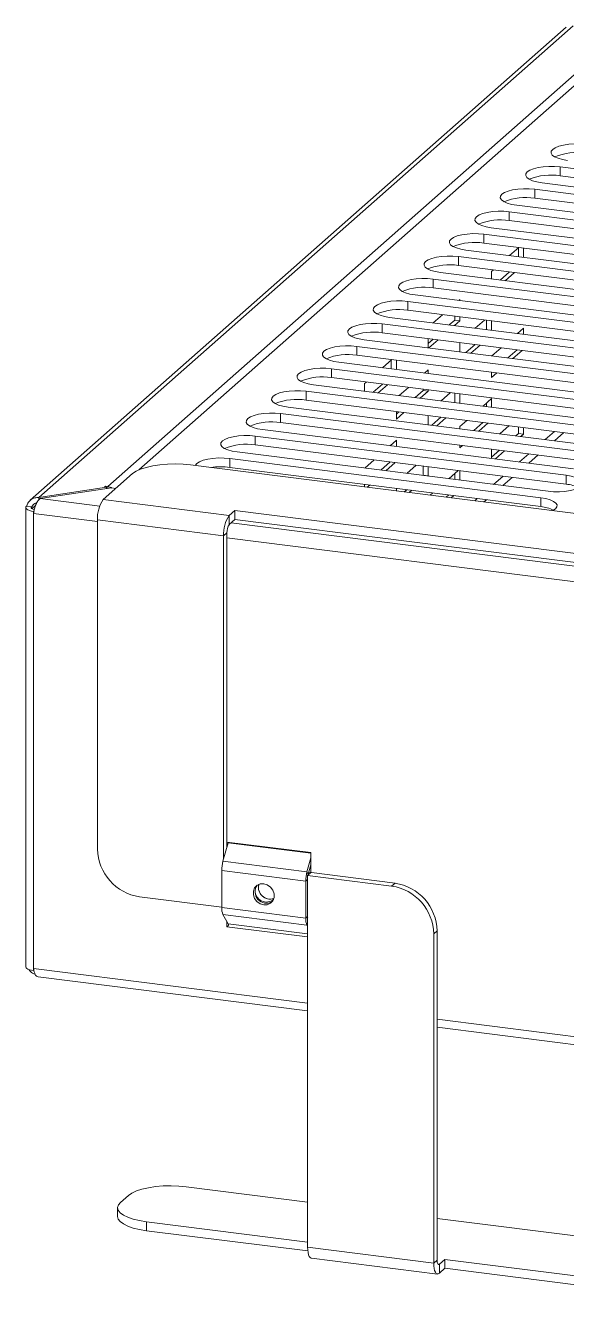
# Model space of a CAD drawing. Header units: inches. Extents: x 0 to 16.5, y 0 to 11.7.
# Drawn here: x 8.563 to 9.767, y 3.42 to 6.283 of the extents above; entities that cross this region are included whole.
import ezdxf

# ---------------------------------------------------------------- set-up
doc = ezdxf.new("R2010")
doc.units = ezdxf.units.IN
doc.header["$MEASUREMENT"] = 0

msp = doc.modelspace()

# ---------------------------------------------------------------- linework, layer by layer
at = {"color": 7, "linetype": 'Continuous', "lineweight": 15}
for p, q in [((9.7667, 6.2804), (8.5734, 5.228)), ((8.5923, 5.2341), (9.7819, 6.2832)), ((8.7462, 5.2585), (9.8488, 6.231)), ((9.8573, 6.2145), (8.8154, 5.2956)), ((10.4453, 5.8822), (9.7531, 5.9694)), ((9.7531, 5.9497), (9.7531, 5.9694)), ((9.7129, 5.934), (10.4051, 5.8468)), ((9.7531, 5.9497), (10.4453, 5.8625)), ((10.3887, 5.8323), (9.6965, 5.9196)), ((9.6965, 5.8998), (9.6965, 5.9196)), ((9.6965, 5.8998), (10.3887, 5.8126)), ((10.3322, 5.7825), (9.64, 5.8697)), ((9.64, 5.8499), (9.64, 5.8697)), ((9.6564, 5.8841), (10.3486, 5.7969)), ((9.64, 5.8499), (10.3322, 5.7627)), ((10.2756, 5.7326), (9.5834, 5.8198)), ((9.5834, 5.8001), (9.5834, 5.8198)), ((9.5998, 5.8342), (10.292, 5.747)), ((9.5432, 5.7844), (10.2354, 5.6971)), ((9.5834, 5.8001), (10.2756, 5.7128)), ((9.6611, 5.7903), (9.6405, 5.7721)), ((9.6601, 5.7894), (9.6601, 5.7696)), ((9.6713, 5.7682), (9.6713, 5.789)), ((10.219, 5.6827), (9.5268, 5.7699)), ((9.5268, 5.7502), (9.5268, 5.7699)), ((9.4867, 5.7345), (10.1789, 5.6473)), ((9.5268, 5.7502), (10.219, 5.663)), ((9.6045, 5.7404), (9.6006, 5.7369)), ((9.6006, 5.7369), (9.6006, 5.7201)), ((9.6401, 5.7359), (9.6195, 5.7177)), ((9.6307, 5.7163), (9.6513, 5.7345)), ((10.1625, 5.6328), (9.4703, 5.72)), ((9.4703, 5.7003), (9.4703, 5.72)), ((9.4703, 5.7003), (10.1625, 5.6131)), ((10.1059, 5.5829), (9.4137, 5.6701)), ((9.4137, 5.6504), (9.4137, 5.6701)), ((9.4301, 5.6846), (10.1223, 5.5974)), ((9.5299, 5.6746), (9.5274, 5.6723)), ((9.5299, 5.672), (9.5299, 5.6746)), ((9.4137, 5.6504), (10.1059, 5.5632)), ((9.4914, 5.6406), (9.4708, 5.6224)), ((10.0493, 5.533), (9.3571, 5.6202)), ((9.3571, 5.6005), (9.3571, 5.6202)), ((9.3735, 5.6347), (10.0657, 5.5475)), ((9.5187, 5.6288), (9.5064, 5.6179)), ((9.5176, 5.6165), (9.5299, 5.6274)), ((9.5187, 5.6372), (9.5187, 5.6288)), ((9.5299, 5.6274), (9.5187, 5.6288)), ((9.5299, 5.6274), (9.5299, 5.6357)), ((9.5849, 5.6288), (9.5643, 5.6106)), ((9.5894, 5.6282), (9.5894, 5.6075)), ((9.6006, 5.6061), (9.6006, 5.6268)), ((9.317, 5.5848), (10.0092, 5.4976)), ((9.3571, 5.6005), (10.0493, 5.5133)), ((9.4592, 5.5876), (9.4592, 5.5669)), ((9.4704, 5.5862), (9.4592, 5.5763)), ((9.461, 5.5667), (9.4816, 5.5848)), ((9.6713, 5.6107), (9.6579, 5.5989)), ((9.6601, 5.6009), (9.6601, 5.5986)), ((9.6713, 5.5972), (9.6713, 5.6107)), ((9.9928, 5.4831), (9.3006, 5.5703)), ((9.3006, 5.5506), (9.3006, 5.5703)), ((9.5299, 5.5787), (9.5299, 5.558)), ((9.5639, 5.5744), (9.5433, 5.5563)), ((9.5545, 5.5549), (9.5751, 5.573)), ((9.6219, 5.5671), (9.6013, 5.549)), ((9.6575, 5.5627), (9.6369, 5.5445)), ((9.6481, 5.5431), (9.6687, 5.5612)), ((9.2604, 5.5349), (9.9526, 5.4477)), ((9.3006, 5.5506), (9.9928, 5.4634)), ((9.3782, 5.5408), (9.3577, 5.5227)), ((9.3773, 5.54), (9.3773, 5.5202)), ((9.3885, 5.5188), (9.3885, 5.5395)), ((9.9362, 5.4332), (9.244, 5.5204)), ((9.244, 5.5007), (9.244, 5.5204)), ((9.244, 5.5007), (9.9362, 5.4135)), ((9.4592, 5.5179), (9.4512, 5.5109)), ((9.4592, 5.5099), (9.4592, 5.5179)), ((9.6006, 5.5128), (9.6006, 5.5012)), ((9.6009, 5.5128), (9.6006, 5.5125)), ((9.6006, 5.5012), (9.6121, 5.5114)), ((9.8796, 5.3833), (9.1874, 5.4706)), ((9.1874, 5.4508), (9.1874, 5.4706)), ((9.2038, 5.485), (9.896, 5.3978)), ((9.3217, 5.4909), (9.3178, 5.4875)), ((9.3178, 5.4875), (9.3178, 5.4707)), ((9.3573, 5.4864), (9.3367, 5.4683)), ((9.3479, 5.4669), (9.3684, 5.485)), ((9.4152, 5.4791), (9.3946, 5.461)), ((9.448, 5.4722), (9.4302, 5.4565)), ((9.4414, 5.4551), (9.4592, 5.4708)), ((9.448, 5.475), (9.448, 5.4722)), ((9.4592, 5.4708), (9.448, 5.4722)), ((9.4592, 5.4708), (9.4592, 5.4736)), ((9.1874, 5.4508), (9.8796, 5.3636)), ((9.5088, 5.4674), (9.4882, 5.4492)), ((9.5187, 5.4661), (9.5187, 5.4453)), ((9.5299, 5.4439), (9.5299, 5.4647)), ((9.6006, 5.4541), (9.5817, 5.4374)), ((9.5894, 5.4442), (9.5894, 5.4364)), ((9.6006, 5.435), (9.6006, 5.4541)), ((9.8231, 5.3335), (9.1308, 5.4207)), ((9.1308, 5.4009), (9.1308, 5.4207)), ((9.1473, 5.4351), (9.8395, 5.3479)), ((9.3885, 5.4255), (9.3885, 5.4084)), ((9.3942, 5.4248), (9.3885, 5.4197)), ((9.3885, 5.4084), (9.4054, 5.4234)), ((9.4592, 5.4166), (9.4592, 5.3958)), ((9.4878, 5.413), (9.4672, 5.3948)), ((9.4784, 5.3934), (9.499, 5.4116)), ((9.0907, 5.3852), (9.7829, 5.298)), ((9.1308, 5.4009), (9.8231, 5.3137)), ((9.5457, 5.4057), (9.5299, 5.3917)), ((9.5299, 5.3917), (9.5299, 5.3869)), ((9.5813, 5.4012), (9.5607, 5.383)), ((9.5719, 5.3816), (9.5925, 5.3998)), ((9.6393, 5.3939), (9.6187, 5.3757)), ((9.6601, 5.3913), (9.6601, 5.3764)), ((9.6713, 5.375), (9.6713, 5.3899)), ((9.7665, 5.2836), (9.0743, 5.3708)), ((9.0743, 5.3511), (9.0743, 5.3708)), ((9.3885, 5.3613), (9.375, 5.3494)), ((9.3885, 5.3477), (9.3885, 5.3613)), ((9.6601, 5.3764), (9.6543, 5.3713)), ((9.6713, 5.375), (9.6601, 5.3764)), ((9.6655, 5.3698), (9.6713, 5.375)), ((9.7199, 5.363), (9.7408, 5.3811)), ((9.7405, 5.3604), (9.7614, 5.3785)), ((9.0341, 5.3354), (9.7263, 5.2481)), ((9.0743, 5.3511), (9.7665, 5.2638)), ((9.3773, 5.3514), (9.3773, 5.3491)), ((9.5299, 5.3507), (9.5299, 5.3446)), ((9.5299, 5.3446), (9.5359, 5.3499)), ((9.6006, 5.3418), (9.6006, 5.321)), ((9.6183, 5.3395), (9.6006, 5.3239)), ((9.6089, 5.32), (9.6295, 5.3381)), ((9.6625, 5.3132), (9.6834, 5.3313)), ((9.6831, 5.3106), (9.704, 5.3287)), ((10.5995, 5.0963), (8.9303, 5.3066)), ((9.7099, 5.2337), (9.0177, 5.3209)), ((9.0177, 5.3012), (9.0177, 5.3209)), ((9.0177, 5.3012), (9.7099, 5.214)), ((9.3391, 5.3177), (9.3185, 5.2995)), ((9.3746, 5.3132), (9.354, 5.295)), ((9.3652, 5.2936), (9.3858, 5.3118)), ((9.4326, 5.3059), (9.412, 5.2877)), ((9.448, 5.304), (9.448, 5.2836)), ((9.4592, 5.2822), (9.4592, 5.3026)), ((8.8014, 5.2872), (8.736, 5.2295)), ((9.448, 5.2836), (9.4476, 5.2833)), ((9.4592, 5.2822), (9.448, 5.2836)), ((9.4588, 5.2819), (9.4592, 5.2822)), ((9.5261, 5.2941), (9.5055, 5.276)), ((9.5187, 5.2876), (9.5187, 5.2743)), ((9.5299, 5.2729), (9.5299, 5.2936)), ((9.6051, 5.2634), (9.626, 5.2815)), ((9.6257, 5.2608), (9.6466, 5.2789)), ((9.7665, 5.2638), (9.7665, 5.2836)), ((8.7431, 5.2568), (8.5923, 5.2341)), ((8.5955, 5.2317), (8.7541, 5.2556)), ((8.7406, 5.2593), (8.7385, 5.2574)), ((8.7385, 5.2574), (8.7431, 5.2568)), ((8.7462, 5.2585), (8.7406, 5.2593)), ((8.7406, 5.2571), (8.7406, 5.2593)), ((8.7431, 5.2539), (8.7431, 5.2568)), ((8.7641, 5.2543), (8.7541, 5.2556)), ((9.3178, 5.2634), (9.3178, 5.2578)), ((9.3181, 5.2633), (9.3178, 5.2631)), ((9.3237, 5.257), (9.3293, 5.2619)), ((9.3885, 5.2545), (9.3885, 5.2489)), ((9.4116, 5.2515), (9.4061, 5.2467)), ((9.4173, 5.2453), (9.4228, 5.2501)), ((9.4696, 5.2442), (9.4641, 5.2394)), ((9.5052, 5.2398), (9.4996, 5.2349)), ((8.5633, 5.2117), (8.5633, 4.1905)), ((8.5651, 5.2148), (8.5763, 5.2134)), ((8.5763, 5.2134), (8.5763, 5.2099)), ((8.5923, 5.2341), (8.5923, 5.2287)), ((8.736, 5.2295), (9.0166, 5.1942)), ((9.5108, 5.2335), (9.5163, 5.2383)), ((9.563, 5.2269), (9.5686, 5.2318)), ((9.5836, 5.2243), (9.5892, 5.2292)), ((9.7099, 5.214), (9.7099, 5.2337)), ((8.5808, 5.2032), (8.5818, 5.2042)), ((8.5808, 5.2032), (8.5808, 5.1985)), ((8.5808, 5.1985), (8.5808, 4.1868)), ((8.7233, 5.1844), (9.0039, 5.149)), ((8.7233, 5.1844), (8.7233, 4.4524)), ((9.0166, 5.1942), (9.029, 5.2051)), ((9.0166, 5.1744), (9.0166, 5.1942)), ((9.0166, 5.1744), (9.029, 5.1853)), ((9.029, 5.2051), (9.847, 5.102)), ((9.029, 5.1853), (9.029, 5.2051)), ((9.029, 5.1853), (9.8298, 5.0844)), ((9.0113, 5.1556), (9.0039, 5.149)), ((9.0113, 4.4567), (9.0113, 5.1556)), ((9.0039, 4.4304), (9.0039, 5.149)), ((9.0113, 4.468), (9.0113, 4.4567)), ((9.1984, 4.4444), (9.0113, 4.468)), ((9.014, 4.4662), (9.0024, 4.4252)), ((9.1984, 4.4), (9.1984, 4.4444)), ((9.0024, 4.4252), (9.1895, 4.4016)), ((9.1984, 4.4332), (9.1895, 4.4016)), ((9.1984, 4.4172), (9.1925, 4.3963)), ((9.1984, 4.4156), (9.1978, 4.415)), ((8.9996, 4.4047), (9.1867, 4.3812)), ((8.9996, 4.4047), (8.9996, 4.3221)), ((9.1909, 4.3849), (9.1867, 4.3812)), ((9.1867, 4.3812), (9.1867, 4.2985)), ((9.1895, 4.4016), (9.1925, 4.3963)), ((9.1909, 4.3849), (9.1909, 4.3023)), ((9.1984, 4.4), (9.191, 4.3935)), ((9.191, 4.2992), (9.191, 4.3935)), ((9.378, 4.3699), (9.191, 4.3935)), ((9.1984, 4.4), (9.1937, 4.4006)), ((9.3855, 4.3764), (9.1937, 4.4006)), ((9.378, 4.3699), (9.3855, 4.3764)), ((8.8168, 4.3463), (8.9996, 4.3233)), ((8.9996, 4.3221), (9.1867, 4.2985)), ((9.0024, 4.3066), (9.1895, 4.283)), ((9.0024, 4.3066), (9.014, 4.2859)), ((9.1867, 4.2985), (9.1909, 4.3023)), ((9.191, 4.2992), (9.191, 3.5672)), ((9.0113, 4.2907), (9.0113, 4.2794)), ((9.0151, 4.2827), (9.0113, 4.2794)), ((9.0113, 4.2794), (9.191, 4.2568)), ((9.1895, 4.283), (9.191, 4.2804)), ((9.479, 4.2704), (9.4716, 4.2638)), ((9.479, 3.5384), (9.479, 4.2704)), ((9.4716, 3.5318), (9.4716, 4.2638)), ((8.5808, 4.1868), (8.5808, 4.1821)), ((8.5909, 4.168), (9.191, 4.0924)), ((9.479, 4.0561), (10.2896, 3.954)), ((8.9209, 3.7014), (9.191, 3.6674)), ((8.7744, 3.6665), (8.792, 3.682)), ((8.7679, 3.6547), (8.7679, 3.6349)), ((9.191, 3.5783), (8.8325, 3.6235)), ((8.8325, 3.6235), (8.8325, 3.6037)), ((9.479, 3.6311), (10.2896, 3.529)), ((9.1914, 3.5585), (8.8325, 3.6037)), ((9.4716, 3.5318), (9.191, 3.5672)), ((9.1992, 3.5427), (9.4798, 3.5073)), ((9.479, 3.5384), (9.4716, 3.5318)), ((9.4967, 3.5398), (9.4843, 3.5289)), ((9.4843, 3.5289), (9.4843, 3.5091)), ((10.2896, 3.4399), (9.4967, 3.5398)), ((9.4967, 3.5398), (9.4967, 3.52)), ((9.4967, 3.52), (9.4843, 3.5091)), ((10.29, 3.4201), (9.4967, 3.52))]:
    msp.add_line(p, q, dxfattribs=at)
at = {"color": 8, "linetype": 'Continuous', "lineweight": 15}
for p, q in [((8.7462, 5.2544), (8.7462, 5.2585)), ((8.577, 5.2093), (8.5855, 5.2168)), ((8.728, 5.215), (8.5955, 5.2317)), ((8.7233, 5.1806), (8.5808, 5.1985)), ((9.8266, 5.0766), (9.0208, 5.1781)), ((9.8219, 5.0422), (9.0113, 5.1443)), ((9.014, 4.4662), (9.1984, 4.443)), ((9.014, 4.2859), (9.191, 4.2636)), ((9.191, 4.2882), (9.1895, 4.283)), ((8.5808, 4.1868), (9.191, 4.1099)), ((9.479, 4.0737), (10.2896, 3.9715)), ((9.4843, 3.5289), (9.4808, 3.5293))]:
    msp.add_line(p, q, dxfattribs=at)
at = {"color": 7, "linetype": 'Continuous', "lineweight": 15, "flags": 128}
for points in [[(9.8097, 6.0193), (9.7973, 6.0204), (9.7846, 6.0205), (9.7722, 6.0196), (9.7606, 6.0179), (9.7504, 6.0153), (9.7423, 6.0121), (9.7365, 6.0083), (9.7333, 6.0042), (9.733, 6), (9.7355, 5.9958), (9.7408, 5.9919), (9.7484, 5.9886), (9.7582, 5.9858), (9.7695, 5.9839)], [(9.7531, 5.9694), (9.7408, 5.9705), (9.7281, 5.9706), (9.7156, 5.9697), (9.704, 5.968), (9.6939, 5.9654), (9.6857, 5.9622), (9.6799, 5.9584), (9.6768, 5.9543), (9.6764, 5.9501), (9.679, 5.9459), (9.6842, 5.9421), (9.6919, 5.9387), (9.7016, 5.936), (9.7129, 5.934)], [(9.6965, 5.9196), (9.6842, 5.9206), (9.6715, 5.9207), (9.659, 5.9199), (9.6474, 5.9181), (9.6373, 5.9156), (9.6291, 5.9123), (9.6233, 5.9085), (9.6202, 5.9044), (9.6199, 5.9002), (9.6224, 5.896), (9.6276, 5.8922), (9.6353, 5.8888), (9.6451, 5.8861), (9.6564, 5.8841)], [(9.64, 5.8697), (9.6276, 5.8707), (9.6149, 5.8708), (9.6025, 5.87), (9.5909, 5.8682), (9.5807, 5.8657), (9.5726, 5.8624), (9.5668, 5.8586), (9.5636, 5.8545), (9.5633, 5.8503), (9.5658, 5.8461), (9.5711, 5.8423), (9.5787, 5.8389), (9.5885, 5.8362), (9.5998, 5.8342)], [(9.5834, 5.8198), (9.5711, 5.8208), (9.5584, 5.8209), (9.5459, 5.8201), (9.5343, 5.8183), (9.5242, 5.8158), (9.516, 5.8125), (9.5102, 5.8088), (9.507, 5.8046), (9.5067, 5.8004), (9.5093, 5.7963), (9.5145, 5.7924), (9.5222, 5.789), (9.5319, 5.7863), (9.5432, 5.7844)], [(9.5268, 5.7699), (9.5145, 5.7709), (9.5018, 5.771), (9.4893, 5.7702), (9.4777, 5.7685), (9.4676, 5.7659), (9.4594, 5.7626), (9.4536, 5.7589), (9.4505, 5.7548), (9.4502, 5.7505), (9.4527, 5.7464), (9.4579, 5.7425), (9.4656, 5.7391), (9.4753, 5.7364), (9.4867, 5.7345)], [(9.4703, 5.72), (9.4579, 5.721), (9.4452, 5.7211), (9.4328, 5.7203), (9.4212, 5.7186), (9.411, 5.716), (9.4028, 5.7128), (9.397, 5.709), (9.3939, 5.7049), (9.3936, 5.7006), (9.3961, 5.6965), (9.4014, 5.6926), (9.409, 5.6892), (9.4188, 5.6865), (9.4301, 5.6846)], [(9.4137, 5.6701), (9.4014, 5.6712), (9.3886, 5.6713), (9.3762, 5.6704), (9.3646, 5.6687), (9.3545, 5.6661), (9.3463, 5.6629), (9.3405, 5.6591), (9.3373, 5.655), (9.337, 5.6507), (9.3395, 5.6466), (9.3448, 5.6427), (9.3525, 5.6393), (9.3622, 5.6366), (9.3735, 5.6347)], [(9.3571, 5.6202), (9.3448, 5.6213), (9.3321, 5.6214), (9.3196, 5.6205), (9.308, 5.6188), (9.2979, 5.6162), (9.2897, 5.613), (9.2839, 5.6092), (9.2808, 5.6051), (9.2805, 5.6009), (9.283, 5.5967), (9.2882, 5.5928), (9.2959, 5.5895), (9.3056, 5.5867), (9.317, 5.5848)], [(9.3006, 5.5703), (9.2882, 5.5714), (9.2755, 5.5715), (9.263, 5.5706), (9.2515, 5.5689), (9.2413, 5.5663), (9.2331, 5.5631), (9.2273, 5.5593), (9.2242, 5.5552), (9.2239, 5.551), (9.2264, 5.5468), (9.2316, 5.5429), (9.2393, 5.5396), (9.2491, 5.5368), (9.2604, 5.5349)], [(9.244, 5.5204), (9.2317, 5.5215), (9.2189, 5.5216), (9.2065, 5.5208), (9.1949, 5.519), (9.1847, 5.5164), (9.1766, 5.5132), (9.1708, 5.5094), (9.1676, 5.5053), (9.1673, 5.5011), (9.1698, 5.4969), (9.1751, 5.4931), (9.1828, 5.4897), (9.1925, 5.487), (9.2038, 5.485)], [(9.1874, 5.4706), (9.1751, 5.4716), (9.1624, 5.4717), (9.1499, 5.4709), (9.1383, 5.4691), (9.1282, 5.4666), (9.12, 5.4633), (9.1142, 5.4595), (9.1111, 5.4554), (9.1108, 5.4512), (9.1133, 5.447), (9.1185, 5.4432), (9.1262, 5.4398), (9.1359, 5.4371), (9.1473, 5.4351)], [(9.1308, 5.4207), (9.1185, 5.4217), (9.1058, 5.4218), (9.0933, 5.421), (9.0817, 5.4192), (9.0716, 5.4167), (9.0634, 5.4134), (9.0576, 5.4096), (9.0545, 5.4055), (9.0542, 5.4013), (9.0567, 5.3971), (9.0619, 5.3933), (9.0696, 5.3899), (9.0794, 5.3872), (9.0907, 5.3852)], [(9.0743, 5.3708), (9.062, 5.3718), (9.0492, 5.3719), (9.0368, 5.3711), (9.0252, 5.3693), (9.015, 5.3668), (9.0069, 5.3635), (9.0011, 5.3598), (8.9979, 5.3556), (8.9976, 5.3514), (9.0001, 5.3473), (9.0054, 5.3434), (9.0131, 5.34), (9.0228, 5.3373), (9.0341, 5.3354)], [(8.9303, 5.3066), (8.9135, 5.3082), (8.8962, 5.3088), (8.8788, 5.3083), (8.8619, 5.3069), (8.846, 5.3045), (8.8316, 5.3012), (8.8191, 5.2972), (8.809, 5.2925), (8.8014, 5.2872)], [(9.0177, 5.3209), (9.0054, 5.3219), (8.9927, 5.322), (8.9802, 5.3212), (8.9686, 5.3195), (8.9585, 5.3169), (8.9503, 5.3136), (8.9445, 5.3099), (8.9414, 5.3058), (8.9412, 5.3052)], [(9.7263, 5.2481), (9.7386, 5.2471), (9.7514, 5.247), (9.7638, 5.2478), (9.7754, 5.2496), (9.7856, 5.2521), (9.7937, 5.2554), (9.7995, 5.2592), (9.8027, 5.2633), (9.803, 5.2675), (9.8005, 5.2717), (9.7952, 5.2755), (9.7876, 5.2789), (9.7778, 5.2816), (9.7665, 5.2836)], [(8.5808, 5.2032), (8.576, 5.204), (8.5718, 5.2051), (8.5684, 5.2064), (8.5657, 5.208), (8.564, 5.2096), (8.5633, 5.2114), (8.5637, 5.2131), (8.5651, 5.2148)], [(8.5823, 5.2074), (8.58, 5.208), (8.5781, 5.2087), (8.5766, 5.2096), (8.5757, 5.2105), (8.5753, 5.2115), (8.5755, 5.2125), (8.5763, 5.2134)], [(9.7363, 5.2051), (9.7372, 5.2055), (9.743, 5.2093), (9.7461, 5.2134), (9.7464, 5.2176), (9.7439, 5.2218), (9.7387, 5.2256), (9.731, 5.229), (9.7212, 5.2317), (9.7099, 5.2337)], [(9.0143, 4.4676), (9.0143, 4.4676), (9.014, 4.4662)], [(9.191, 4.3864), (9.191, 4.3863), (9.1909, 4.3849)], [(9.1925, 4.3963), (9.1921, 4.3949), (9.192, 4.3944)], [(9.0932, 4.3752), (9.0852, 4.3748), (9.0781, 4.3716), (9.0729, 4.366), (9.0701, 4.3586), (9.0701, 4.3504), (9.0729, 4.3424), (9.0781, 4.3355), (9.0852, 4.3305), (9.0932, 4.3281), (9.1012, 4.3285), (9.1082, 4.3317), (9.1134, 4.3373), (9.1162, 4.3446), (9.1162, 4.3528), (9.1134, 4.3609), (9.1082, 4.3678), (9.1012, 4.3728), (9.0932, 4.3752)], [(9.1157, 4.3424), (9.1128, 4.3415), (9.1048, 4.3411)], [(8.5633, 4.1905), (8.5633, 4.1902), (8.564, 4.1885), (8.5657, 4.1868), (8.5684, 4.1853), (8.5718, 4.184), (8.576, 4.1829), (8.5808, 4.1821)], [(8.9209, 3.7014), (8.9042, 3.703), (8.8868, 3.7036), (8.8694, 3.7032), (8.8525, 3.7017), (8.8366, 3.6993), (8.8222, 3.6961), (8.8098, 3.692), (8.7996, 3.6873), (8.792, 3.682)], [(8.7744, 3.6665), (8.7696, 3.6609), (8.7679, 3.6551), (8.7692, 3.6493), (8.7735, 3.6437), (8.7807, 3.6384), (8.7905, 3.6336), (8.8027, 3.6294), (8.8168, 3.626), (8.8325, 3.6235)], [(8.8325, 3.6037), (8.8168, 3.6062), (8.8027, 3.6096), (8.7905, 3.6138), (8.7807, 3.6186), (8.7735, 3.6239), (8.7692, 3.6295), (8.7679, 3.6349)], [(9.1992, 3.5427), (9.1988, 3.5427), (9.1966, 3.5439), (9.1947, 3.5465), (9.1931, 3.5502), (9.1919, 3.555), (9.1912, 3.5608), (9.191, 3.5672)], [(9.4716, 3.5318), (9.4718, 3.5254), (9.4726, 3.5197), (9.4737, 3.5149), (9.4753, 3.5111), (9.4772, 3.5086), (9.4794, 3.5074), (9.4818, 3.5076), (9.4843, 3.5091)], [(9.479, 3.5384), (9.4791, 3.5357), (9.4794, 3.5333), (9.4799, 3.5313), (9.4806, 3.5297), (9.4814, 3.5287), (9.4823, 3.5282), (9.4833, 3.5283), (9.4843, 3.5289)]]:
    msp.add_lwpolyline(points, dxfattribs=at)
at = {"color": 7, "linetype": 'Continuous', "lineweight": 15}
for centre, radius, start, end in [((9.7894, 5.8732), 0.128, 80.8928, 112.1671), ((9.7328, 5.8233), 0.128, 80.8928, 112.1671), ((9.6763, 5.7734), 0.128, 80.8928, 112.1671), ((9.6197, 5.7235), 0.128, 80.8928, 112.1671), ((9.5631, 5.6736), 0.128, 80.8928, 112.1671), ((9.5066, 5.6238), 0.128, 80.8928, 112.1671), ((9.45, 5.5739), 0.128, 80.8928, 112.1671), ((9.3934, 5.524), 0.128, 80.8928, 112.1671), ((9.3369, 5.4741), 0.128, 80.8928, 112.1671), ((9.2803, 5.4242), 0.128, 80.8928, 112.1671), ((9.2237, 5.3743), 0.128, 80.8928, 112.1671), ((9.1672, 5.3244), 0.128, 80.8928, 112.1671), ((9.1106, 5.2745), 0.128, 80.8928, 112.1671), ((9.054, 5.2246), 0.128, 80.8928, 112.1671), ((8.9977, 5.1391), 0.1633, 82.9449, 97.7512), ((8.7425, 5.231), 0.0277, 61.1019, 82.4643), ((9.7588, 5.1806), 0.0836, 64.4051, 84.7021), ((8.794, 5.1888), 0.0709, 144.9309, 183.5931), ((9.7022, 5.1307), 0.0836, 64.4051, 84.7021), ((9.0746, 5.1535), 0.0709, 144.9309, 183.5931), ((9.0408, 5.1574), 0.0295, 144.9309, 183.5931), ((8.8323, 4.4543), 0.1091, 181.0031, 261.8162), ((9.0772, 4.4046), 0.0776, 164.5822, 179.8591), ((9.2643, 4.381), 0.0776, 164.5822, 179.8591), ((9.0995, 4.3572), 0.0254, 144.1634, 298.6558), ((9.0991, 4.3596), 0.025, 179.3138, 309.3092), ((9.1076, 4.3673), 0.0262, 165.341, 287.8718), ((9.1081, 4.3674), 0.0266, 165.9546, 262.9205), ((9.3625, 4.2619), 0.1091, 1.0031, 81.8162), ((9.3699, 4.2685), 0.1091, 1.0031, 81.8162), ((9.0339, 4.3203), 0.0343, 176.9298, 203.4766), ((9.221, 4.2967), 0.0343, 176.9298, 203.4766), ((9.2235, 4.3022), 0.0325, 179.8395, 185.1184), ((9.0039, 4.2808), 0.0114, 10.1093, 27.1749)]:
    msp.add_arc(centre, radius, start, end, dxfattribs=at)
for points, knots in [([(8.5923, 5.2341), (8.5893, 5.234), (8.5833, 5.2339), (8.5752, 5.2301), (8.5692, 5.2238), (8.5663, 5.2182), (8.5658, 5.215), (8.5658, 5.2147)], [0, 0, 0, 0, 0.244284, 0.488575, 0.732867, 0.977158, 1, 1, 1, 1]), ([(8.5879, 5.2222), (8.5874, 5.2221), (8.585, 5.2219), (8.5816, 5.2195), (8.5781, 5.2156), (8.5766, 5.2117), (8.5763, 5.2093), (8.5763, 5.2087)], [0, 0, 0, 0, 0.090553, 0.361084, 0.631597, 0.90211, 1, 1, 1, 1]), ([(8.5808, 5.1985), (8.581, 5.2002), (8.5813, 5.2019), (8.5819, 5.2053), (8.5823, 5.207), (8.5832, 5.2105), (8.5838, 5.2121), (8.5849, 5.2155), (8.5855, 5.2171), (8.5868, 5.2202), (8.5875, 5.2216), (8.589, 5.2243), (8.5898, 5.2256), (8.5921, 5.2289), (8.5938, 5.2306), (8.5955, 5.2317)], [0, 0, 0, 0, 0.125, 0.125, 0.25, 0.25, 0.375, 0.375, 0.5, 0.5, 0.625, 0.625, 0.75, 0.75, 1, 1, 1, 1]), ([(8.5701, 4.1848), (8.5706, 4.184), (8.5725, 4.1806), (8.5776, 4.1763), (8.5826, 4.1743), (8.5847, 4.1734)], [0, 0, 0, 0, 0.147413, 0.631753, 1, 1, 1, 1]), ([(8.5909, 4.1681), (8.5897, 4.1685), (8.587, 4.1693), (8.5838, 4.1742), (8.5817, 4.1804), (8.581, 4.1851), (8.5808, 4.1868)], [0, 0, 0, 0, 0.263896, 0.545079, 0.826261, 1, 1, 1, 1])]:
    msp.add_open_spline(points, degree=3, knots=knots, dxfattribs=at)

doc.saveas('drawing.dxf')
